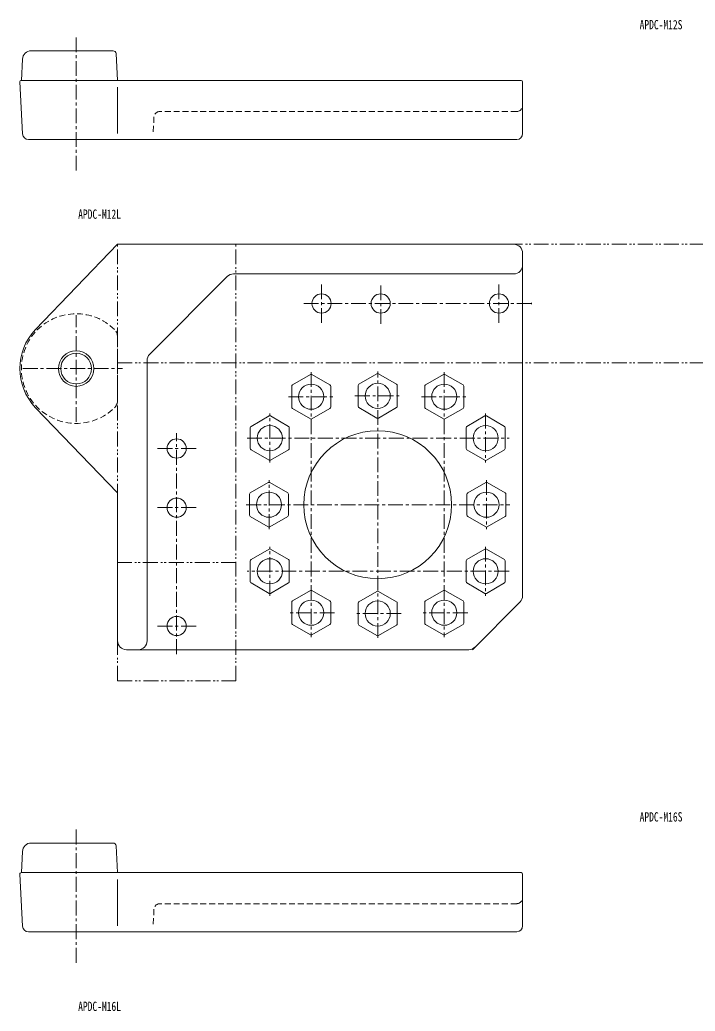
# Model space of a CAD drawing. Units: millimetres on the paper. Extents: x -600 to 3400, y -420 to 2338.
# Drawn here: x 1028.5 to 1257, y 2003.3 to 2338.4 of the extents above; entities that cross this region are included whole.
import ezdxf
from ezdxf.enums import TextEntityAlignment as Align

# ---------------------------------------------------------------- set-up
doc = ezdxf.new("R2010")
doc.units = ezdxf.units.MM
for name, pattern in [('CHAIN1', [8, 5, -1, 1, -1]), ('DASHED2', [3, 2, -1]), ('DOUBLE_CHAIN1', [8.8, 5, -1, 0.6, -0.6, 0.6, -1])]:
    doc.linetypes.add(name, pattern=pattern)
for name, color, linetype, lineweight in [('0-0', 7, 'Continuous', 18), ('0-1', 4, 'Continuous', 18), ('0-2', 4, 'DOUBLE_CHAIN1', 18)]:
    doc.layers.add(name, color=color, linetype=linetype, lineweight=lineweight)
doc.styles.add('ＭＳ ゴシック', font='')
doc.styles.get('ＭＳ ゴシック').set_extended_font_data('MS Gothic')

msp = doc.modelspace()

# ---------------------------------------------------------------- linework, layer by layer
at = {"layer": '0-0'}
for p, q in [((1060.115, 2327.885), (1032.435, 2327.885)), ((1061.588, 2317.885), (1061.113, 2326.937)), ((1029.439, 2325.042), (1029.064, 2317.899)), ((1029.488, 2299.78), (1028.567, 2317.359)), ((1029.066, 2317.885), (1198.088, 2317.885)), ((1061.588, 2299.885), (1061.588, 2315.575)), ((1198.588, 2317.385), (1198.588, 2299.885)), ((1196.588, 2297.885), (1031.486, 2297.885)), ((1061.588, 2262.485), (1033.867, 2233.698)), ((1195.588, 2262.485), (1061.588, 2262.485)), ((1198.588, 2143.728), (1198.588, 2259.485)), ((1072.466, 2225.364), (1098.709, 2251.607)), ((1100.83, 2252.485), (1195.588, 2252.485)), ((1071.588, 2223.243), (1071.588, 2128.485)), ((1120.738, 2214.94), (1126.838, 2218.462)), ((1127.338, 2218.462), (1133.438, 2214.94)), ((1143.238, 2215.21), (1149.338, 2218.731)), ((1149.838, 2218.731), (1155.938, 2215.21)), ((1165.738, 2214.94), (1171.838, 2218.462)), ((1172.338, 2218.462), (1178.438, 2214.94)), ((1142.988, 2207.733), (1142.988, 2214.777)), ((1156.188, 2214.777), (1156.188, 2207.733)), ((1120.488, 2207.463), (1120.488, 2214.507)), ((1133.688, 2214.507), (1133.688, 2207.463)), ((1165.488, 2207.463), (1165.488, 2214.507)), ((1178.688, 2214.507), (1178.688, 2207.463)), ((1126.838, 2203.509), (1120.738, 2207.03)), ((1133.438, 2207.03), (1127.338, 2203.509)), ((1149.338, 2203.778), (1143.238, 2207.3)), ((1155.938, 2207.3), (1149.838, 2203.778)), ((1171.838, 2203.509), (1165.738, 2207.03)), ((1178.438, 2207.03), (1172.338, 2203.509)), ((1106.738, 2200.94), (1112.838, 2204.462)), ((1113.338, 2204.462), (1119.438, 2200.94)), ((1179.738, 2200.94), (1185.838, 2204.462)), ((1186.338, 2204.462), (1192.438, 2200.94)), ((1106.488, 2193.463), (1106.488, 2200.507)), ((1119.688, 2200.507), (1119.688, 2193.463)), ((1179.488, 2193.463), (1179.488, 2200.507)), ((1192.688, 2200.507), (1192.688, 2193.463)), ((1112.838, 2189.509), (1106.738, 2193.03)), ((1119.438, 2193.03), (1113.338, 2189.509)), ((1185.838, 2189.509), (1179.738, 2193.03)), ((1192.438, 2193.03), (1186.338, 2189.509)), ((1112.568, 2181.962), (1106.468, 2178.44)), ((1119.168, 2178.44), (1113.068, 2181.962)), ((1186.107, 2181.962), (1180.007, 2178.44)), ((1192.707, 2178.44), (1186.607, 2181.962)), ((1106.218, 2178.007), (1106.218, 2170.963)), ((1119.418, 2170.963), (1119.418, 2178.007)), ((1179.757, 2178.007), (1179.757, 2170.963)), ((1192.957, 2170.963), (1192.957, 2178.007)), ((1106.468, 2170.53), (1112.568, 2167.009)), ((1113.068, 2167.009), (1119.168, 2170.53)), ((1180.007, 2170.53), (1186.107, 2167.009)), ((1186.607, 2167.009), (1192.707, 2170.53)), ((1106.738, 2155.94), (1112.838, 2159.462)), ((1113.338, 2159.462), (1119.438, 2155.94)), ((1185.838, 2159.462), (1179.738, 2155.94)), ((1192.438, 2155.94), (1186.338, 2159.462)), ((1106.488, 2148.463), (1106.488, 2155.507)), ((1119.688, 2155.507), (1119.688, 2148.463)), ((1179.488, 2155.507), (1179.488, 2148.463)), ((1192.688, 2148.463), (1192.688, 2155.507)), ((1112.838, 2144.509), (1106.738, 2148.03)), ((1119.438, 2148.03), (1113.338, 2144.509)), ((1179.738, 2148.03), (1185.838, 2144.509)), ((1186.338, 2144.509), (1192.438, 2148.03)), ((1120.738, 2141.94), (1126.838, 2145.462)), ((1127.338, 2145.462), (1133.438, 2141.94)), ((1149.338, 2145.192), (1143.238, 2141.67)), ((1155.938, 2141.67), (1149.838, 2145.192)), ((1171.838, 2145.462), (1165.738, 2141.94)), ((1178.438, 2141.94), (1172.338, 2145.462)), ((1120.488, 2134.463), (1120.488, 2141.507)), ((1133.688, 2141.507), (1133.688, 2134.463)), ((1142.988, 2141.237), (1142.988, 2134.194)), ((1156.188, 2134.194), (1156.188, 2141.237)), ((1165.488, 2141.507), (1165.488, 2134.463)), ((1178.688, 2134.463), (1178.688, 2141.507)), ((1197.709, 2141.607), (1181.588, 2125.485)), ((1126.838, 2130.509), (1120.738, 2134.03)), ((1133.438, 2134.03), (1127.338, 2130.509)), ((1143.238, 2133.761), (1149.338, 2130.239)), ((1149.838, 2130.239), (1155.938, 2133.761)), ((1165.738, 2134.03), (1171.838, 2130.509)), ((1172.338, 2130.509), (1178.438, 2134.03)), ((1180.345, 2125.485), (1064.588, 2125.485)), ((1029.439, 2057.303), (1029.064, 2050.16)), ((1060.115, 2060.146), (1032.435, 2060.146)), ((1061.588, 2050.146), (1061.113, 2059.199)), ((1029.488, 2032.042), (1028.567, 2049.62)), ((1029.066, 2050.146), (1198.088, 2050.146)), ((1061.588, 2032.146), (1061.588, 2047.836)), ((1198.588, 2049.646), (1198.588, 2032.146)), ((1196.588, 2030.146), (1031.486, 2030.146))]:
    msp.add_line(p, q, dxfattribs=at)
at = {"layer": '0-0', "color": 4, "linetype": 'DASHED2'}
for p, q in [((1073.918, 2305.49), (1073.619, 2299.78)), ((1196.588, 2307.385), (1075.915, 2307.385)), ((1061.588, 2209.75), (1061.588, 2231.22)), ((1073.918, 2037.751), (1073.619, 2032.042)), ((1196.588, 2039.646), (1075.915, 2039.646))]:
    msp.add_line(p, q, dxfattribs=at)
at = {"layer": '0-0'}
msp.add_lwpolyline([(1061.588, 2128.485), (1061.588, 2178.485), (1033.867, 2207.273)], dxfattribs=at)
for centre, radius in [((1130.588, 2242.485), 3.25), ((1150.588, 2242.485), 3.25), ((1190.588, 2242.485), 3.25), ((1047.588, 2220.485), 5.2), ((1127.088, 2210.985), 4.25), ((1149.588, 2211.255), 4.25), ((1172.088, 2210.985), 4.25), ((1113.088, 2196.985), 4.25), ((1186.088, 2196.985), 4.25), ((1149.588, 2174.485), 25), ((1081.588, 2193.485), 3.25), ((1112.818, 2174.485), 4.25), ((1186.357, 2174.485), 4.25), ((1081.588, 2173.485), 3.25), ((1113.088, 2151.985), 4.25), ((1186.088, 2151.985), 4.25), ((1127.088, 2137.985), 4.25), ((1149.588, 2137.716), 4.25), ((1172.088, 2137.985), 4.25), ((1081.588, 2133.485), 3.25)]:
    msp.add_circle(centre, radius, dxfattribs=at)
for centre, radius, start, end in [((1032.435, 2324.885), 3, 90, 177), ((1060.115, 2326.885), 1, 3, 90), ((1029.066, 2317.385), 0.5, 90, 183), ((1198.088, 2317.385), 0.5, 0, 90), ((1031.486, 2299.885), 2, 183, 270), ((1196.588, 2299.885), 2, 270, 0), ((1195.588, 2259.485), 3, 0, 90), ((1195.588, 2255.485), 3, 270, 0), ((1100.83, 2249.485), 3, 90, 135), ((1198.588, 2242.663), 3, 353.23347, 0), ((1047.588, 2220.485), 19.048, 136.08137, 223.91863), ((1074.588, 2223.243), 3, 135, 180), ((1127.088, 2218.029), 0.5, 60, 120), ((1149.588, 2218.298), 0.5, 60, 120), ((1172.088, 2218.029), 0.5, 60, 120), ((1120.988, 2214.507), 0.5, 120, 180), ((1133.188, 2214.507), 0.5, 0, 60), ((1143.488, 2214.777), 0.5, 120, 180), ((1155.688, 2214.777), 0.5, 0, 60), ((1165.988, 2214.507), 0.5, 120, 180), ((1178.188, 2214.507), 0.5, 0, 60), ((1120.988, 2207.463), 0.5, 180, 240), ((1133.188, 2207.463), 0.5, 300, 360), ((1143.488, 2207.733), 0.5, 180, 240), ((1155.688, 2207.733), 0.5, 300, 360), ((1165.988, 2207.463), 0.5, 180, 240), ((1178.188, 2207.463), 0.5, 300, 360), ((1113.088, 2204.029), 0.5, 60, 120), ((1127.088, 2203.942), 0.5, 240, 300), ((1149.588, 2204.211), 0.5, 240, 300), ((1172.088, 2203.942), 0.5, 240, 300), ((1186.088, 2204.029), 0.5, 60, 120), ((1106.988, 2200.507), 0.5, 120, 180), ((1119.188, 2200.507), 0.5, 0, 60), ((1179.988, 2200.507), 0.5, 120, 180), ((1192.188, 2200.507), 0.5, 0, 60), ((1106.988, 2193.463), 0.5, 180, 240), ((1119.188, 2193.463), 0.5, 300, 360), ((1179.988, 2193.463), 0.5, 180, 240), ((1192.188, 2193.463), 0.5, 300, 360), ((1113.088, 2189.942), 0.5, 240, 300), ((1186.088, 2189.942), 0.5, 240, 300), ((1112.818, 2181.529), 0.5, 60, 120), ((1186.357, 2181.529), 0.5, 60, 120), ((1106.718, 2178.007), 0.5, 120, 180), ((1118.918, 2178.007), 0.5, 0, 60), ((1180.257, 2178.007), 0.5, 120, 180), ((1192.457, 2178.007), 0.5, 0, 60), ((1106.718, 2170.963), 0.5, 180, 240), ((1118.918, 2170.963), 0.5, 300, 0), ((1180.257, 2170.963), 0.5, 180, 240), ((1192.457, 2170.963), 0.5, 300, 360), ((1112.818, 2167.442), 0.5, 240, 300), ((1186.357, 2167.442), 0.5, 240, 300), ((1113.088, 2159.029), 0.5, 60, 120), ((1186.088, 2159.029), 0.5, 60, 120), ((1106.988, 2155.507), 0.5, 120, 180), ((1119.188, 2155.507), 0.5, 0, 60), ((1179.988, 2155.507), 0.5, 120, 180), ((1192.188, 2155.507), 0.5, 0, 60), ((1106.988, 2148.463), 0.5, 180, 240), ((1119.188, 2148.463), 0.5, 300, 360), ((1179.988, 2148.463), 0.5, 180, 240), ((1192.188, 2148.463), 0.5, 300, 360), ((1113.088, 2144.942), 0.5, 240, 300), ((1127.088, 2145.029), 0.5, 60, 120), ((1149.588, 2144.759), 0.5, 60, 120), ((1172.088, 2145.029), 0.5, 60, 120), ((1186.088, 2144.942), 0.5, 240, 300), ((1120.988, 2141.507), 0.5, 120, 180), ((1133.188, 2141.507), 0.5, 0, 60), ((1143.488, 2141.237), 0.5, 120, 180), ((1155.688, 2141.237), 0.5, 0, 60), ((1165.988, 2141.507), 0.5, 120, 180), ((1178.188, 2141.507), 0.5, 0, 60), ((1195.588, 2143.728), 3, 315, 0), ((1120.988, 2134.463), 0.5, 180, 240), ((1133.188, 2134.463), 0.5, 300, 360), ((1143.488, 2134.194), 0.5, 180, 240), ((1155.688, 2134.194), 0.5, 300, 360), ((1165.988, 2134.463), 0.5, 180, 240), ((1178.188, 2134.463), 0.5, 300, 360), ((1064.588, 2128.485), 3, 180, 270), ((1068.588, 2128.485), 3, 270, 0), ((1127.088, 2130.942), 0.5, 240, 300), ((1149.588, 2130.672), 0.5, 240, 300), ((1172.088, 2130.942), 0.5, 240, 300), ((1180.345, 2128.485), 3, 270, 315), ((1032.435, 2057.146), 3, 90, 177), ((1060.115, 2059.146), 1, 3, 90), ((1029.066, 2049.646), 0.5, 90, 183), ((1198.088, 2049.646), 0.5, 0, 90), ((1031.486, 2032.146), 2, 183, 270), ((1196.588, 2032.146), 2, 270, 0)]:
    msp.add_arc(centre, radius, start, end, dxfattribs=at)
at = {"layer": '0-0', "color": 4, "linetype": 'DASHED2'}
for centre, radius, start, end in [((1196.588, 2309.385), 2, 270, 0), ((1075.915, 2305.385), 2, 90, 177), ((1047.588, 2220.485), 18.523, 45.69781, 314.30219), ((1058.064, 2231.22), 3.523, 0, 45.69781), ((1058.064, 2209.75), 3.523, 314.30219, 0), ((1196.588, 2041.646), 2, 270, 0), ((1075.915, 2037.646), 2, 90, 177)]:
    msp.add_arc(centre, radius, start, end, dxfattribs=at)
at = {"layer": '0-1', "linetype": 'CHAIN1'}
for p, q in [((1047.588, 2332.419), (1047.588, 2286.613)), ((1130.588, 2248.941), (1130.588, 2235.571)), ((1150.588, 2235.571), (1150.588, 2248.941)), ((1190.588, 2248.941), (1190.588, 2235.571)), ((1201.583, 2242.485), (1123.986, 2242.485)), ((1047.588, 2202.485), (1047.588, 2238.485)), ((1029.588, 2220.485), (1063.274, 2220.485)), ((1127.088, 2219.272), (1127.088, 2129.733)), ((1149.588, 2129.463), (1149.588, 2219.542)), ((1172.088, 2219.272), (1172.088, 2129.733)), ((1141.886, 2211.255), (1157.51, 2211.255)), ((1119.386, 2210.985), (1135.01, 2210.985)), ((1164.386, 2210.985), (1180.01, 2210.985)), ((1113.088, 2188.733), (1113.088, 2205.272)), ((1186.088, 2205.272), (1186.088, 2188.733)), ((1081.588, 2123.985), (1081.588, 2198.637)), ((1105.386, 2196.985), (1194.01, 2196.985)), ((1075.132, 2193.485), (1088.502, 2193.485)), ((1112.818, 2166.233), (1112.818, 2182.772)), ((1186.357, 2182.772), (1186.357, 2166.233)), ((1105.116, 2174.485), (1194.279, 2174.485)), ((1075.132, 2173.485), (1088.502, 2173.485)), ((1113.088, 2143.733), (1113.088, 2160.272)), ((1186.088, 2160.272), (1186.088, 2143.733)), ((1194.01, 2151.985), (1105.386, 2151.985)), ((1135.01, 2137.985), (1119.386, 2137.985)), ((1157.51, 2137.716), (1141.886, 2137.716)), ((1180.01, 2137.985), (1164.386, 2137.985)), ((1075.132, 2133.485), (1088.502, 2133.485)), ((1047.588, 2064.68), (1047.588, 2018.874))]:
    msp.add_line(p, q, dxfattribs=at)
at = {"layer": '0-1'}
msp.add_circle((1047.588, 2220.485), 6, dxfattribs=at)
at = {"layer": '0-2'}
for p, q in [((1061.588, 2114.985), (1061.588, 2262.485)), ((1061.588, 2262.485), (1441.889, 2262.485)), ((1101.588, 2114.985), (1101.588, 2262.485)), ((1061.588, 2222.485), (1441.889, 2222.485)), ((1101.588, 2154.985), (1061.588, 2154.985)), ((1061.588, 2114.985), (1101.588, 2114.985))]:
    msp.add_line(p, q, dxfattribs=at)

# ---------------------------------------------------------------- texts
at = {"layer": '0-1', "color": 7, "style": 'ＭＳ ゴシック', "width": 0.75}
for s, p in [('APDC-M12S', (1238.164, 2334.203)), ('APDC-M12L', (1048.275, 2270.159)), ('APDC-M16S', (1238.164, 2066.465)), ('APDC-M16L', (1048.275, 2002.42))]:
    msp.add_text(s, height=3.152, dxfattribs=at).set_placement(p, align=Align.BOTTOM_LEFT)

doc.saveas('drawing.dxf')
